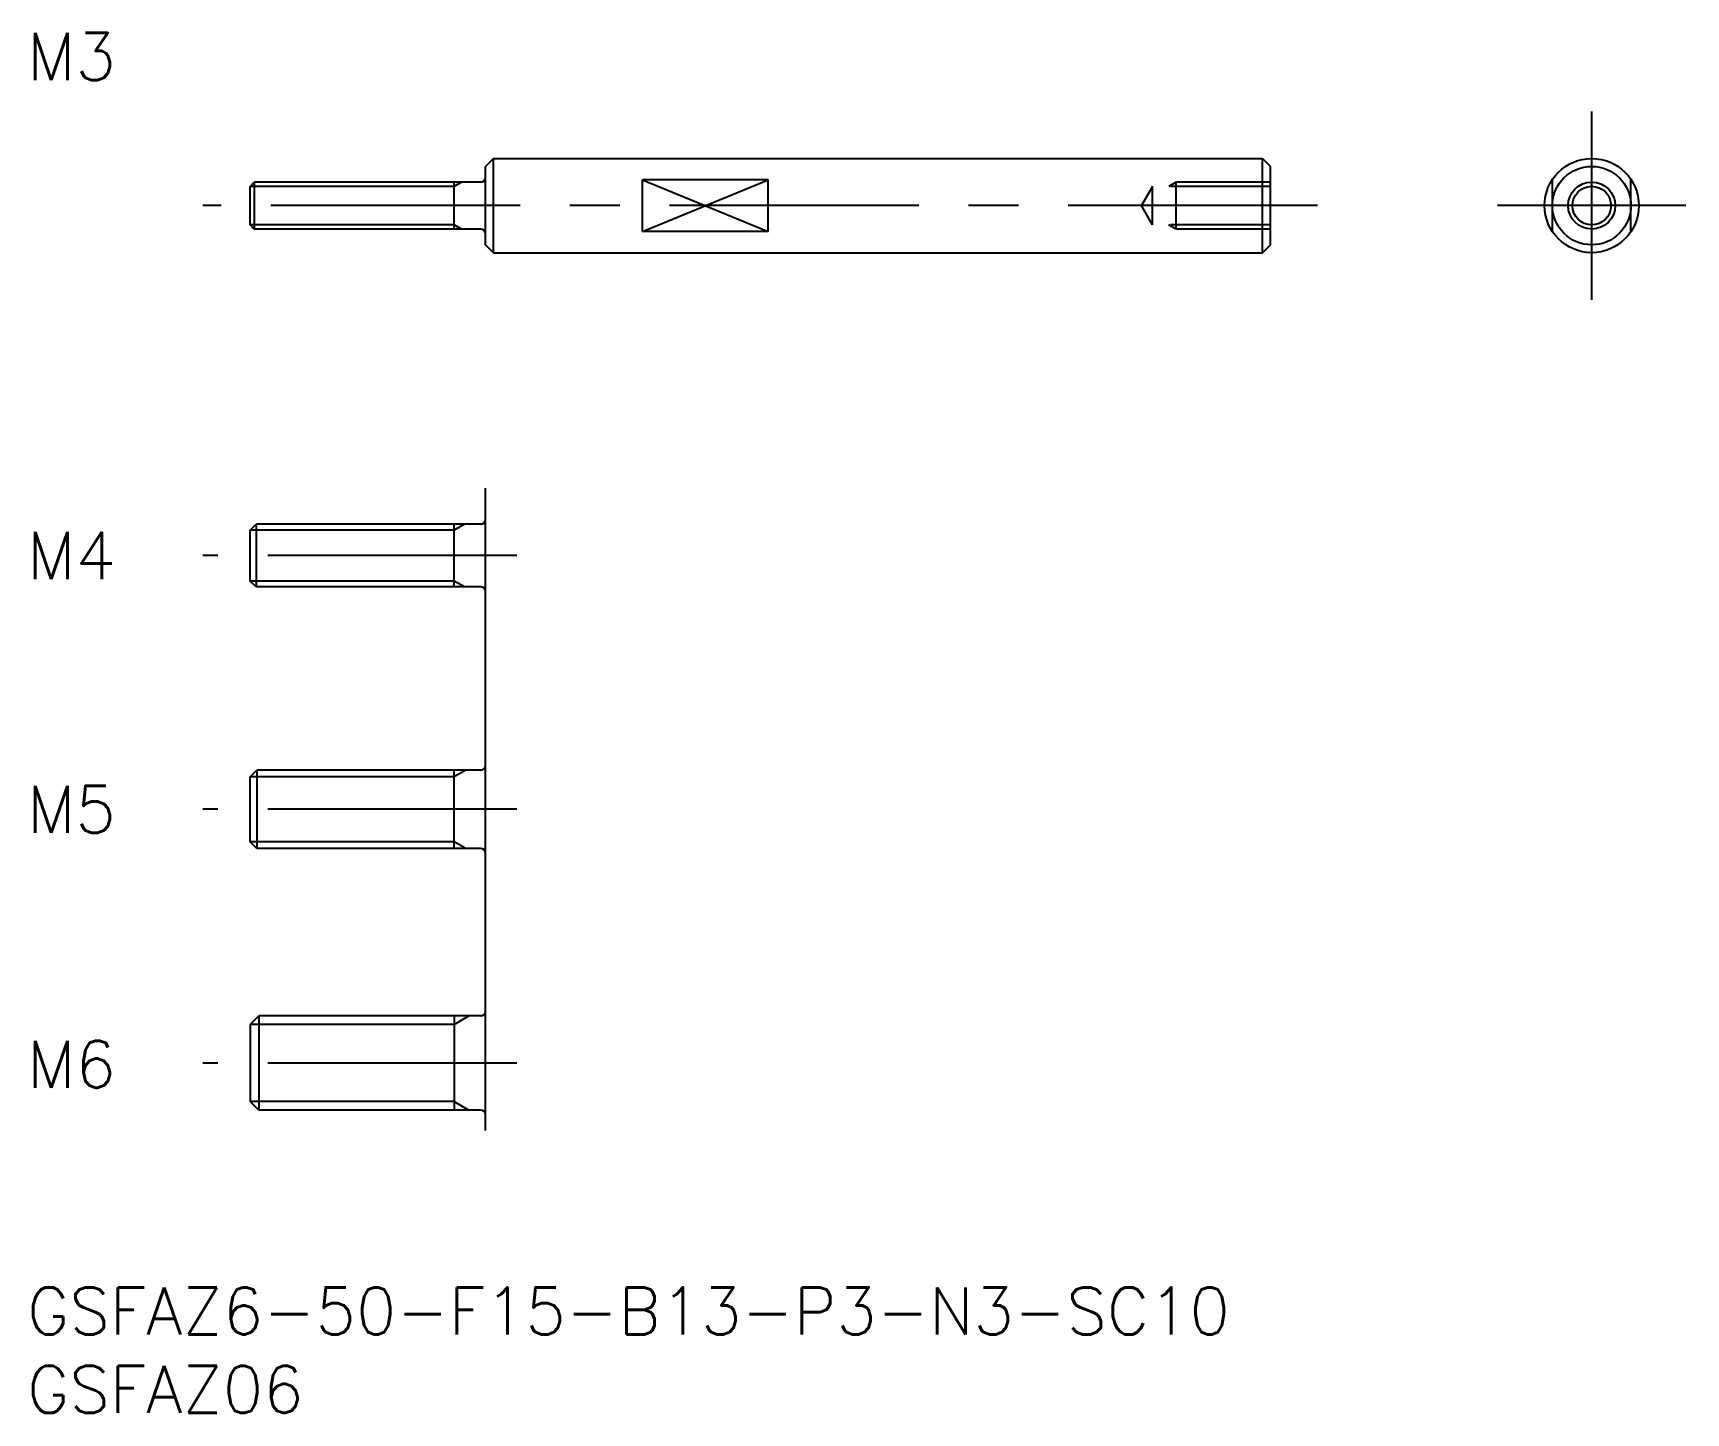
# Model space of a CAD drawing. Extents: x 0 to 106, y -8 to 80.
import ezdxf

# ---------------------------------------------------------------- set-up
doc = ezdxf.new("R2010")
doc.units = 0
doc.header["$LTSCALE"] = 0.5
doc.linetypes.add('CENTER', pattern=[50.8, 31.75, -6.35, 6.35, -6.35])
doc.linetypes.add('DASHED', pattern=[19.05, 12.7, -6.35])
for name, color, linetype in [('MSM_CENTER', 1, 'CENTER'), ('MSM_CONTINUOUS', 7, 'CONTINUOUS'), ('MSM_DASHED', 4, 'DASHED'), ('MSM_NARROW', 5, 'CONTINUOUS'), ('MSM_PART_NUMBER', 7, 'CONTINUOUS')]:
    doc.layers.add(name, color=color, linetype=linetype)
doc.styles.get("Standard").update_dxf_attribs({"font": 'txt.shx', "height": 1.5, "bigfont": 'bigfont.shx'})

# ---------------------------------------------------------------- blocks, each defined once
blk = doc.blocks.new('*U27')
at = {"layer": 'MSM_PART_NUMBER'}
blk.add_text('GSFAZ6-50-F15-B13-P3-N3-SC10', height=3, dxfattribs=at).set_placement((0, -3))
blk = doc.blocks.new('*U28')
at = {"layer": 'MSM_PART_NUMBER'}
blk.add_text('GSFAZ06', height=3, dxfattribs=at).set_placement((0, -8))

msp = doc.modelspace()

# ---------------------------------------------------------------- linework, layer by layer
at = {"layer": 'MSM_CENTER'}
for p, q in [((99.68, 62.94), (99.68, 74.94)), ((82.21, 68.94), (11.21, 68.94)), ((105.68, 68.94), (93.68, 68.94)), ((31.21, 46.64), (11.21, 46.64)), ((31.21, 30.47), (11.21, 30.47)), ((31.21, 14.3), (11.21, 14.3))]:
    msp.add_line(p, q, dxfattribs=at)
at = {"layer": 'MSM_CONTINUOUS'}
for p, q in [((29.71, 71.94), (29.21, 71.44)), ((29.71, 71.94), (78.71, 71.94)), ((29.71, 65.94), (29.71, 71.94)), ((78.71, 65.94), (78.71, 71.94)), ((78.71, 71.94), (79.21, 71.44)), ((29.21, 66.44), (29.21, 71.44)), ((39.21, 67.28), (39.21, 70.59)), ((47.21, 70.59), (39.21, 70.59)), ((47.21, 67.28), (47.21, 70.59)), ((79.21, 66.44), (79.21, 71.44)), ((14.21, 70.16), (14.48, 70.44)), ((14.21, 67.71), (14.21, 70.16)), ((28.91, 70.44), (14.48, 70.44)), ((14.48, 70.44), (14.48, 67.44)), ((27.21, 67.44), (27.21, 70.44)), ((14.48, 67.44), (14.21, 67.71)), ((28.91, 67.44), (14.48, 67.44)), ((29.71, 65.94), (29.21, 66.44)), ((47.21, 67.28), (39.21, 67.28)), ((78.71, 65.94), (79.21, 66.44)), ((29.71, 65.94), (78.71, 65.94)), ((29.21, 10), (29.21, 50.94)), ((14.21, 48.26), (14.59, 48.64)), ((28.91, 48.64), (14.59, 48.64)), ((14.59, 48.64), (14.59, 44.64)), ((27.21, 44.64), (27.21, 48.64)), ((14.21, 45.01), (14.21, 48.26)), ((14.59, 44.64), (14.21, 45.01)), ((28.91, 44.64), (14.59, 44.64)), ((14.21, 32.53), (14.65, 32.97)), ((28.91, 32.97), (14.65, 32.97)), ((14.65, 32.97), (14.65, 27.97)), ((27.21, 27.97), (27.21, 32.97)), ((14.21, 28.4), (14.21, 32.53)), ((14.65, 27.97), (14.21, 28.4)), ((28.91, 27.97), (14.65, 27.97)), ((14.21, 16.76), (14.76, 17.3)), ((14.76, 17.3), (14.76, 11.3)), ((28.91, 17.3), (14.76, 17.3)), ((27.21, 17.3), (27.21, 11.3)), ((14.21, 16.76), (14.21, 11.84)), ((14.76, 11.3), (14.21, 11.84)), ((28.91, 11.3), (14.76, 11.3))]:
    msp.add_line(p, q, dxfattribs=at)
for radius in [3, 2.5, 1.23]:
    msp.add_circle((99.68, 68.94), radius, dxfattribs=at)
for centre, start, end in [((28.91, 70.74), 270, 0), ((28.91, 67.14), 0, 90), ((28.91, 48.94), 270, 0), ((28.91, 44.34), 0, 90), ((28.91, 33.27), 270, 0), ((28.91, 27.67), 0, 90), ((28.91, 17.6), 270, 0), ((28.91, 11), 0, 90)]:
    msp.add_arc(centre, 0.3, start, end, dxfattribs=at)
at = {"layer": 'MSM_DASHED'}
for p, q in [((97.18, 67.28), (97.18, 70.59)), ((102.18, 67.28), (102.18, 70.59)), ((71.71, 70.16), (71, 68.94)), ((71.71, 67.71), (71.71, 70.16)), ((79.21, 70.16), (71.71, 70.16)), ((73.21, 70.44), (72.75, 70.16)), ((73.21, 67.44), (73.21, 70.44)), ((79.21, 70.44), (73.21, 70.44)), ((71.71, 67.71), (71, 68.94)), ((79.21, 67.71), (71.71, 67.71)), ((73.21, 67.44), (72.75, 67.71)), ((79.21, 67.44), (73.21, 67.44))]:
    msp.add_line(p, q, dxfattribs=at)
at = {"layer": 'MSM_NARROW'}
for p, q in [((39.21, 70.59), (47.21, 67.28)), ((39.21, 67.28), (47.21, 70.59)), ((27.21, 70.16), (14.21, 70.16)), ((27.68, 70.44), (27.21, 70.16)), ((27.21, 67.71), (14.21, 67.71)), ((27.68, 67.44), (27.21, 67.71)), ((27.87, 48.64), (27.21, 48.26)), ((27.21, 48.26), (14.21, 48.26)), ((27.21, 45.01), (14.21, 45.01)), ((27.87, 44.64), (27.21, 45.01)), ((27.96, 32.97), (27.21, 32.53)), ((27.21, 32.53), (14.21, 32.53)), ((27.21, 28.4), (14.21, 28.4)), ((27.96, 27.97), (27.21, 28.4)), ((27.21, 16.76), (28.15, 17.3)), ((27.21, 16.76), (14.21, 16.76)), ((27.21, 11.84), (14.21, 11.84)), ((27.21, 11.84), (28.15, 11.3))]:
    msp.add_line(p, q, dxfattribs=at)
msp.add_circle((99.68, 68.94), 1.5, dxfattribs=at)

# ---------------------------------------------------------------- block references
at = {"layer": 'MSM_CONTINUOUS'}
for name in ['*U27', '*U28']:
    msp.add_blockref(name, (0, 0), dxfattribs=at)

# ---------------------------------------------------------------- texts
at = {"layer": 'MSM_PART_NUMBER'}
for s, p in [('M3', (0, 76.94)), ('M4', (0, 45.14)), ('M5', (0, 28.97)), ('M6', (0, 12.72))]:
    msp.add_text(s, height=3, dxfattribs=at).set_placement(p)

doc.saveas('drawing.dxf')
